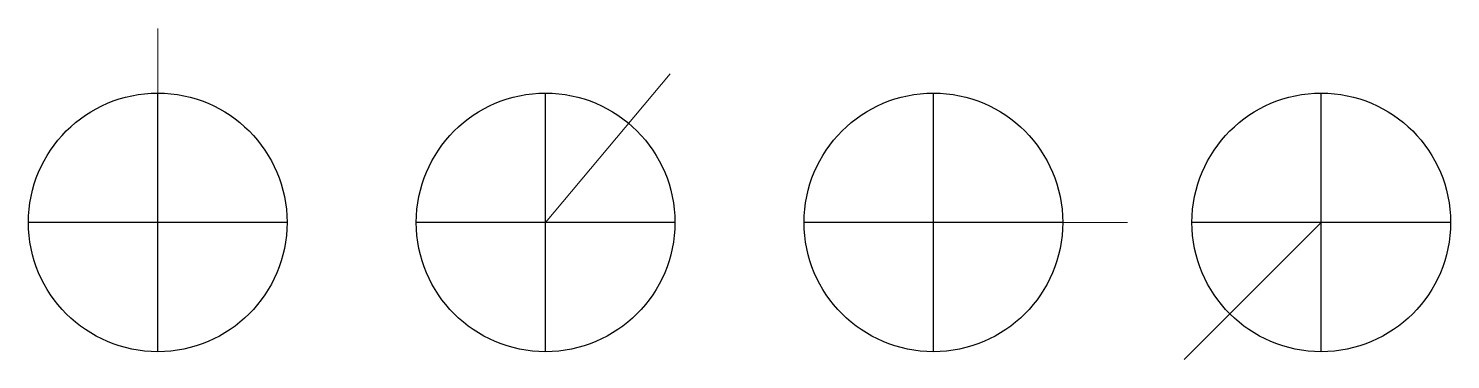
# Model space of a CAD drawing. Header units: inches. Extents: x -5 to 50, y -5.3 to 7.5.
import ezdxf

# ---------------------------------------------------------------- set-up
doc = ezdxf.new("R2010")
doc.units = ezdxf.units.IN
doc.header["$MEASUREMENT"] = 0

# ---------------------------------------------------------------- blocks, each defined once
blk = doc.blocks.new('dynamic_block')
at = {"color": 3, "lineweight": 20}
blk.add_line((0, 0), (0, 7.5), dxfattribs=at)
at = {"color": 1}
for p, q in [((0, -5), (0, 5)), ((5, 0), (-5, 0))]:
    blk.add_line(p, q, dxfattribs=at)
blk.add_circle((0, 0), 5)
blk = doc.blocks.new('*U4')
at = {"color": 3, "lineweight": 20}
blk.add_line((0, 0), (4.821, 5.745), dxfattribs=at)
at = {"color": 1}
for p, q in [((0, -5), (0, 5)), ((5, 0), (-5, 0))]:
    blk.add_line(p, q, dxfattribs=at)
blk.add_circle((0, 0), 5)
blk = doc.blocks.new('*U5')
at = {"color": 1}
for p, q in [((0, -5), (0, 5)), ((5, 0), (-5, 0))]:
    blk.add_line(p, q, dxfattribs=at)
at = {"color": 3, "lineweight": 20}
blk.add_line((0, 0), (7.5, 0), dxfattribs=at)
blk.add_circle((0, 0), 5)
blk = doc.blocks.new('*U6')
at = {"color": 1}
for p, q in [((0, -5), (0, 5)), ((5, 0), (-5, 0))]:
    blk.add_line(p, q, dxfattribs=at)
at = {"color": 3, "lineweight": 20}
blk.add_line((0, 0), (-5.303, -5.303), dxfattribs=at)
blk.add_circle((0, 0), 5)

msp = doc.modelspace()

# ---------------------------------------------------------------- block references
for name, p in [('dynamic_block', (0, 0)), ('*U4', (15, 0)), ('*U5', (30, 0)), ('*U6', (45, 0))]:
    msp.add_blockref(name, p)

doc.saveas('drawing.dxf')
